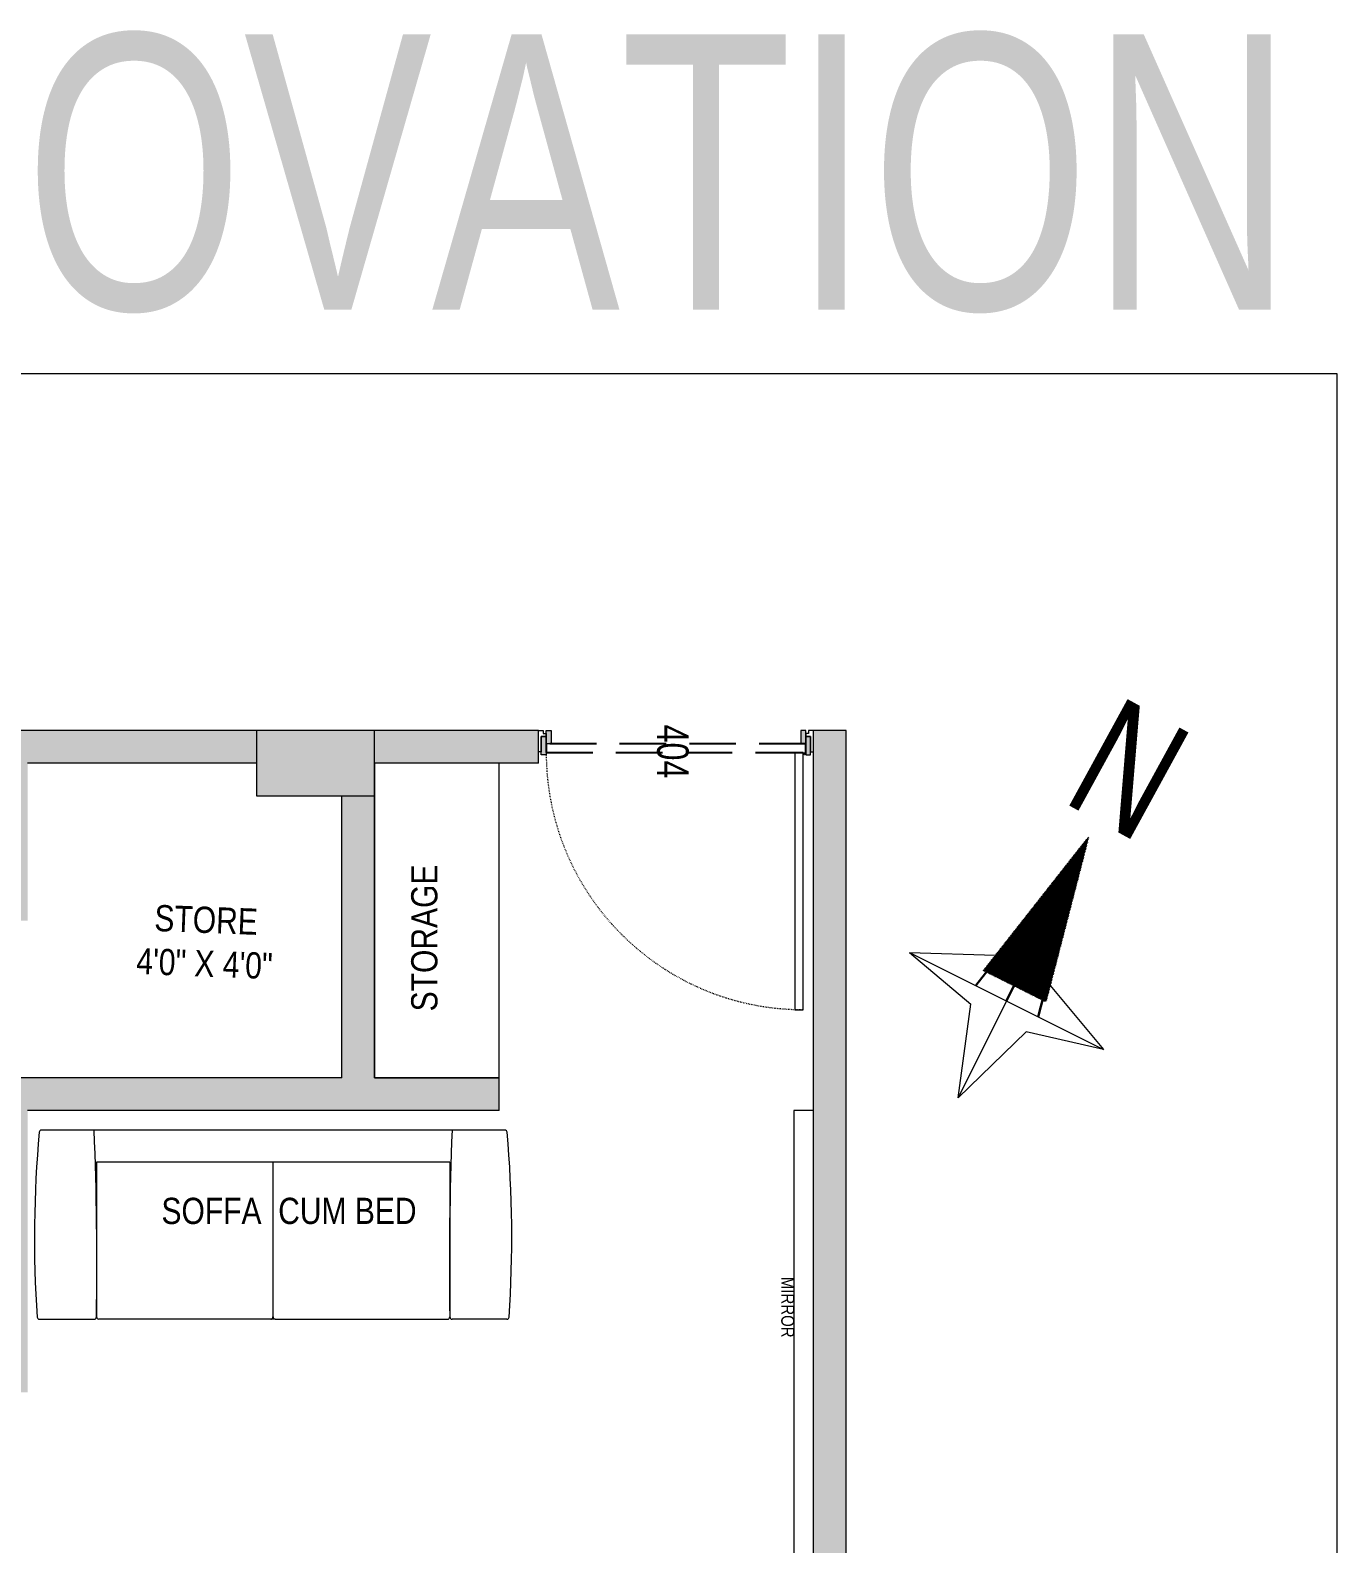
# Model space of a CAD drawing. Header units: inches. Extents: x 5190 to 13977, y 21300 to 43633.
# Drawn here: x 8111 to 8310.5, y 21923.4 to 22154.4 of the extents above; entities that cross this region are included whole.
import ezdxf

# ---------------------------------------------------------------- set-up
doc = ezdxf.new("R2010")
doc.units = ezdxf.units.IN
doc.header["$LTSCALE"] = 3
doc.header["$MEASUREMENT"] = 0
doc.linetypes.add('DASHED2', pattern=[0.375, 0.25, -0.125])
doc.linetypes.add('DOT2', pattern=[0.125, 0, -0.125])
for name, color, linetype, lineweight in [('A_DOOR', 135, 'Continuous', 18), ('A_FURNITURE', 251, 'Continuous', 9), ('A_TEXT', 7, 'Continuous', 18), ('A_WALL HATCH', 8, 'Continuous', 15), ('GLINE', 7, 'Continuous', 20), ('I_FURNITURE', 34, 'Continuous', 9), ('tex', 7, 'Continuous', 20), ('wall', 7, 'Continuous', 30)]:
    doc.layers.add(name, color=color, linetype=linetype, lineweight=lineweight)
doc.styles.add('ARIAL', font='ARIALN.TTF')
doc.styles.add('style1', font='swisscl.ttf', dxfattribs={"height": 4})
doc.styles.add('style3', font='swisscl.ttf', dxfattribs={"height": 2})
pattern_1 = [(108.4349488, (8659.96377, 15053.85912), (-0.1211275374, -0.0403758458), [])]

# ---------------------------------------------------------------- blocks, each defined once
blk = doc.blocks.new('3 SEATER SOFA')
at = {"layer": 'A_FURNITURE'}
for p, q in [((89110.6, 4287.2), (89110.6, 2560.3)), ((89815.3, 4294.7), (89815.3, 4090.8)), ((89229.5, 4082.3), (89229.5, 2765.2)), ((89229.5, 4082.3), (89806.8, 4082.3)), ((89229.5, 4082.3), (89806.8, 4082.3)), ((89229.5, 4082.3), (89806.8, 4082.3)), ((89815.3, 3431.7), (89815.3, 4073.8)), ((89229.5, 3423.2), (89806.8, 3423.2)), ((89815.3, 3431.7), (89815.3, 3414.7)), ((89815.3, 3414.7), (89815.3, 2773.7)), ((89229.5, 2765.2), (89806.8, 2765.2)), ((89815.3, 2552.8), (89815.3, 2756.7))]:
    blk.add_line(p, q, dxfattribs=at)
for centre, radius, start, end in [((89119.1, 4287.2), 8.49, 95.1841, 180), ((89510.4, -25.9), 4339.2, 86.0757, 95.1841), ((89806.8, 4294.7), 8.49, 0, 86.0757), ((89608.2, 16340.7), 12260, 267.6742, 270.92842), ((89806.8, 4090.8), 8.49, 270, 0), ((89806.8, 4090.8), 8.49, 270, 0), ((89806.8, 4073.8), 8.49, 0, 90), ((89805.1, 3433.4), 10.3, 279.5267, 350.4733), ((89805.1, 3433.4), 10.3, 279.5267, 350.4733), ((89806.8, 3414.7), 8.49, 0, 90), ((89805.1, 3413), 10.3, 9.5267, 80.4733), ((89608.2, -9493.3), 12260, 89.07158, 92.3258), ((89805.1, 2775.4), 10.3, 279.5267, 350.4733), ((89806.8, 2756.7), 8.49, 0, 90), ((89119.1, 2560.3), 8.49, 180, 264.8159), ((89510.4, 6873.3), 4339.2, 264.8159, 273.9243), ((89806.8, 2552.8), 8.49, 273.9243, 0)]:
    blk.add_arc(centre, radius, start, end, dxfattribs=at)
blk = doc.blocks.new('*U43')
at = {"layer": 'A_DOOR'}
h = blk.add_hatch(color=254, dxfattribs=at)
h.paths.add_polyline_path([(32, 0), (52, 0), (52, 55), (32, 55)])
h.paths.add_polyline_path([(12, 24), (32, 24), (32, 100), (12, 100)])
h = blk.add_hatch(color=254, dxfattribs=at)
h.paths.add_polyline_path([(1098.8, 0), (1078.8, 0), (1078.8, 55), (1098.8, 55)])
h.paths.add_polyline_path([(1118.8, 24), (1098.8, 24), (1098.8, 100), (1118.8, 100)])
for points in [[(42, 90), (77, 90), (77, 1147.3), (42, 1147.3)], [(12, 24), (32, 24), (32, 100), (12, 100)], [(1118.8, 24), (1098.8, 24), (1098.8, 100), (1118.8, 100)], [(32, 0), (52, 0), (52, 55), (32, 55)], [(1098.8, 0), (1078.8, 0), (1078.8, 55), (1098.8, 55)]]:
    blk.add_lwpolyline(points, close=True, dxfattribs=at)
at = {"layer": 'A_DOOR', "color": 253}
for points in [[(12, 88), (0, 88), (0, 0), (20, 0), (20, 12), (32, 12), (32, 24), (12, 24)], [(1118.8, 88), (1130.8, 88), (1130.8, 0), (1110.8, 0), (1110.8, 12), (1098.8, 12), (1098.8, 24), (1118.8, 24)]]:
    blk.add_lwpolyline(points, close=True, dxfattribs=at)
at = {"layer": 'A_DOOR', "color": 33, "linetype": 'DASHED2', "lineweight": 25, "ltscale": 255}
blk.add_lwpolyline([(32, 90), (32, 55), (1098.8, 55), (1098.8, 90)], close=True, dxfattribs=at)
at = {"layer": 'A_DOOR', "color": 253}
for radius in [5, 2]:
    blk.add_circle((37, 95), radius, dxfattribs=at)
at = {"layer": 'A_DOOR', "color": 33, "linetype": 'DOT2', "lineweight": 13, "ltscale": 10}
blk.add_arc((42, 90), 1056.8, 0, 90, dxfattribs=at)

msp = doc.modelspace()

# ---------------------------------------------------------------- hatches: boundary and pattern name
at = {"layer": 'A_WALL HATCH', "ltscale": 3, "transparency": 33554687}
h = msp.add_hatch(color=256, dxfattribs=at)
h.dxf.hatch_style = 1
h.paths.add_polyline_path([(8230.61, 21744.48), (8235.61, 21744.48), (8235.61, 22047.48), (8230.61, 22047.48)])
h.paths.add_polyline_path([(8105.61, 21946.48), (8110.61, 21946.48), (8110.61, 21989.48), (8182.61, 21989.48), (8182.61, 21994.48), (8163.61, 21994.48), (8163.61, 22037.48), (8158.61, 22037.48), (8158.61, 21994.48), (8105.61, 21994.48)])
h.paths.add_polyline_path([(8145.61, 22037.48), (8163.61, 22037.48), (8163.61, 22042.48), (8163.61, 22047.48), (8145.61, 22047.48)])
h.paths.add_polyline_path([(8163.61, 22042.48), (8188.61, 22042.48), (8188.61, 22047.48), (8163.61, 22047.48)])
h.paths.add_polyline_path([(8004.61, 22042.48), (8105.61, 22042.48), (8105.61, 22018.48), (8110.61, 22018.48), (8110.61, 22042.48), (8145.61, 22042.48), (8145.61, 22047.48), (8004.61, 22047.48)])
h.paths.add_polyline_path([(7980.61, 22037.48), (8004.61, 22037.48), (8004.61, 22042.48), (8004.61, 22047.48), (7980.61, 22047.48)])
h.paths.add_polyline_path([(7874.61, 21905.48), (7863.11, 21905.48), (7863.11, 21900.48), (7881.61, 21900.48), (7897.61, 21900.48), (7897.61, 21903.75), (7897.61, 21905.48), (7879.61, 21905.48), (7879.61, 21922.48), (7879.61, 21977.48), (7882.61, 21977.48), (7927.61, 21977.48), (7927.61, 21900.48), (7985.61, 21900.48), (7985.61, 21905.48), (7982.34, 21905.48), (7932.61, 21905.48), (7932.61, 21922.48), (7932.61, 21977.48), (7935.61, 21977.48), (7980.61, 21977.48), (7980.61, 21935.48), (7985.61, 21935.48), (7985.61, 21982.48), (7874.61, 21982.48)])
h.paths.add_polyline_path([(7853.11, 21881.48), (7863.11, 21881.48), (7863.11, 21900.48), (7863.11, 21905.48), (7853.11, 21905.48)])
h.paths.add_polyline_path([(7855.61, 21773.48), (7860.61, 21773.48), (7860.61, 21881.48), (7855.61, 21881.48)])
h.paths.add_polyline_path([(7853.11, 21751.48), (7863.11, 21751.48), (7863.11, 21773.48), (7860.61, 21773.48), (7853.11, 21773.48)])
h.paths.add_polyline_path([(7855.61, 21727.48), (7885.86, 21727.48), (7885.86, 21756.48), (7863.11, 21756.48), (7863.11, 21751.48), (7880.86, 21751.48), (7880.86, 21732.48), (7860.61, 21732.48), (7860.61, 21751.48), (7855.61, 21751.48)])
h.paths.add_polyline_path([(7980.61, 21722.48), (7990.61, 21722.48), (7990.61, 21740.48), (7980.61, 21740.48)])
h.paths.add_polyline_path([(7980.61, 21698.48), (7990.61, 21698.48), (7990.61, 21722.48), (7980.61, 21722.48)])
h.paths.add_polyline_path([(7957.86, 21751.48), (7980.61, 21751.48), (7980.61, 21740.48), (7985.61, 21740.48), (7985.61, 21842.48), (7980.61, 21842.48), (7980.61, 21756.48), (7977.61, 21756.48), (7957.86, 21756.48)])
h.paths.add_polyline_path([(7980.61, 21842.48), (7985.61, 21842.48), (7990.61, 21842.48), (7990.61, 21864.48), (7980.61, 21864.48)])
h.paths.add_polyline_path([(8026.61, 21849.22), (8026.61, 21847.48), (8100.61, 21847.48), (8100.61, 21852.48), (8026.61, 21852.48)])
h.paths.add_polyline_path([(8100.61, 21829.48), (8110.61, 21829.48), (8110.61, 21852.48), (8100.61, 21852.48), (8100.61, 21847.48)])
h.paths.add_polyline_path([(8105.61, 21798.5), (8105.61, 21740.48), (8110.61, 21740.48), (8110.61, 21829.48), (8105.61, 21829.48)])
h.paths.add_polyline_path([(8100.61, 21698.48), (8110.61, 21698.48), (8110.61, 21722.48), (8100.61, 21722.48), (8100.61, 21708.48)])
h.paths.add_polyline_path([(8100.61, 21726.5), (8100.61, 21722.48), (8110.61, 21722.48), (8110.61, 21740.48), (8105.61, 21740.48), (8100.61, 21740.48)])
at = {"layer": 'wall', "ltscale": 5}
h = msp.add_hatch(dxfattribs=at)
h.set_pattern_fill('ANSI31', color=256, scale=1.021437, angle=783.4349, style=0)
h.set_pattern_definition(pattern_1)
h.paths.add_polyline_path([(8256.56, 22010.86), (8261.24, 22008.52), (8272.61, 22031.26)])
h = msp.add_hatch(dxfattribs=at)
h.set_pattern_fill('ANSI31', color=256, scale=1.021437, angle=783.4349, style=0)
h.set_pattern_definition(pattern_1)
h.paths.add_polyline_path([(8272.61, 22031.26), (8261.24, 22008.52), (8266.09, 22006.09)])

# ---------------------------------------------------------------- linework, layer by layer
at = {"layer": 'A_FURNITURE', "ltscale": 3}
for points in [[(8163.61, 21994.48), (8182.61, 21994.48), (8182.61, 22042.48), (8163.61, 22042.48)], [(8230.61, 21989.48), (8227.61, 21989.48), (8227.61, 21917.48), (8230.61, 21917.48)]]:
    msp.add_lwpolyline(points, close=True, dxfattribs=at)
at = {"layer": 'GLINE', "ltscale": 3}
for p, q in [((8188.61, 22047.48), (7980.61, 22047.48)), ((8145.61, 22037.48), (8145.61, 22047.48)), ((8163.61, 21994.48), (8163.61, 22047.48)), ((8188.61, 22042.48), (8188.61, 22047.48)), ((8235.61, 22047.48), (8230.61, 22047.48)), ((8230.61, 21744.48), (8230.61, 22047.48)), ((8235.61, 21744.48), (8235.61, 22047.48)), ((8145.61, 22042.48), (8110.61, 22042.48)), ((8188.61, 22042.48), (8163.61, 22042.48)), ((8163.61, 22037.48), (8145.61, 22037.48)), ((8158.61, 21994.48), (8158.61, 22037.48)), ((8158.61, 21994.48), (8105.61, 21994.48)), ((8182.61, 21994.48), (8163.61, 21994.48)), ((8182.61, 21989.48), (8182.61, 21994.48)), ((8182.61, 21989.48), (8110.61, 21989.48))]:
    msp.add_line(p, q, dxfattribs=at)
msp.add_lwpolyline([(8310.5, 21678), (7759.5, 21678), (7759.5, 22102), (8310.5, 22102)], close=True, dxfattribs=at)
at = {"layer": 'tex', "ltscale": 5}
for p, q in [((8245.27, 22013.61), (8258.37, 22013.17)), ((8245.27, 22013.61), (8254.64, 22005.71)), ((8245.27, 22013.61), (8274.89, 21998.8)), ((8266.73, 22008.56), (8274.89, 21998.8)), ((8260.08, 22006.21), (8252.68, 21991.4)), ((8252.68, 21991.4), (8254.64, 22005.71)), ((8263.06, 22001.51), (8252.68, 21991.4)), ((8274.89, 21998.8), (8263.06, 22001.51))]:
    msp.add_line(p, q, dxfattribs=at)
at = {"layer": 'wall', "ltscale": 5}
for p, q in [((8271.45, 22028.95), (8255.4, 22008.55)), ((8271.45, 22028.95), (8260.08, 22006.21)), ((8264.93, 22003.78), (8271.45, 22028.95))]:
    msp.add_line(p, q, dxfattribs=at)

# ---------------------------------------------------------------- block references
at = {"layer": 'A_DOOR', "xscale": 0.03714285714256512, "yscale": 0.03714285714256512, "zscale": 0.03714285714256512, "rotation": 180}
msp.add_blockref('*U43', (8230.61, 22047.48), dxfattribs=at)
at = {"layer": 'I_FURNITURE', "xscale": 0.04096385542232631, "yscale": 0.04096385542232631, "zscale": 0.04096385542232631, "rotation": 270}
msp.add_blockref('3 SEATER SOFA', (8007.86, 25636.8), dxfattribs=at)

# ---------------------------------------------------------------- texts
at = {"layer": 'A_TEXT', "width": 53.563, "attachment_point": 1, "style": 'ARIAL'}
for s, insert, char_height, rotation in [('\\pxqc;STORAGE', (8169.19, 21989.04), 4, 90), ('\\pxqc;STORE\\P4\'0" X 4\'0"', (8111.2, 22021.61), 4, 357.8048), ('\\pxqc;SOFFA  CUM BED', (8123.75, 21976.16), 4, 360), ('MIRROR', (8227.69, 21964.1), 2, 270)]:
    msp.add_mtext(s, dxfattribs=dict(at, insert=insert, char_height=char_height, rotation=rotation))
at = {"layer": 'tex', "color": 1, "ltscale": 5, "style": 'style1'}
msp.add_text('CURRENT RENOVATION ', height=42, dxfattribs=at).set_placement((7796.94, 22111.75))
at = {"layer": 'tex', "style": 'style3'}
msp.add_text('N', height=18.53, rotation=151.3107, dxfattribs=at).set_placement((8289.23, 22046.44))
at = {"layer": 'tex', "ltscale": 5, "style": 'style1'}
msp.add_text('404', height=4.8, rotation=270, dxfattribs=at).set_placement((8206.74, 22048.39))

doc.saveas('drawing.dxf')
